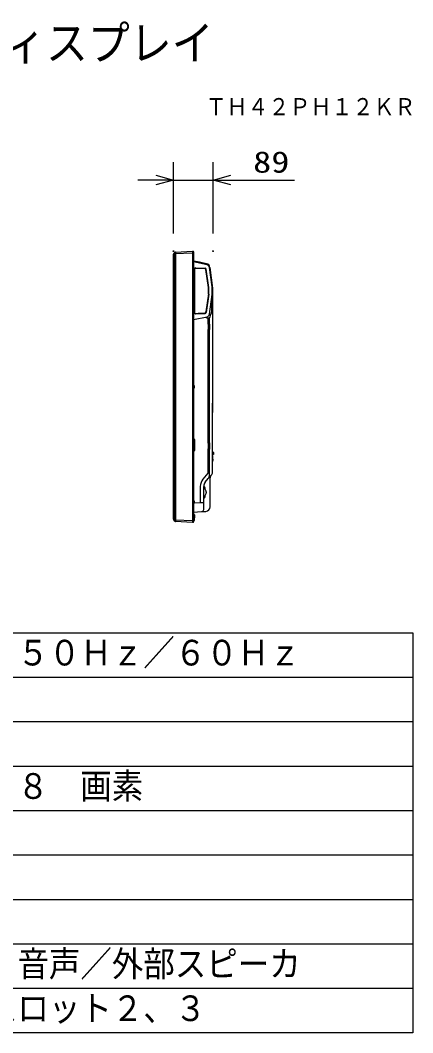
# Model space of a CAD drawing. Units: millimetres, scale not verified. Extents: x -63 to 63, y -57 to 57.
# Drawn here: x 18.3 to 62.5, y -56.5 to 57.4 of the extents above; entities that cross this region are included whole.
import ezdxf
from ezdxf.enums import TextEntityAlignment as Align

# ---------------------------------------------------------------- set-up
doc = ezdxf.new("R2010")
doc.units = ezdxf.units.MM
doc.header["$LTSCALE"] = 0.190236
doc.header["$PDMODE"] = 32
doc.header["$PDSIZE"] = 0.0951
for name, color, linetype in [('0-0_MOJI1', 2, 'Continuous'), ('0-1_TOUROKU', 1, 'Continuous'), ('0-2_WAKU', 1, 'Continuous'), ('0-3_GAIKEI', 1, 'Continuous'), ('0-4_Defpoints', 7, 'Continuous')]:
    doc.layers.add(name, color=color, linetype=linetype)
doc.styles.add('ＭＳ ゴシック', font='')
doc.styles.get('ＭＳ ゴシック').set_extended_font_data('MS Gothic')

# ---------------------------------------------------------------- blocks, each defined once
blk = doc.blocks.new('_OPEN30')
at = {"layer": '0-4_Defpoints'}
blk.add_line((0, 0), (-1, 0), dxfattribs=at)
blk.add_lwpolyline([(-1, 0.26795), (0, 0), (-1, -0.26795)], dxfattribs=at)

msp = doc.modelspace()

# ---------------------------------------------------------------- linework, layer by layer
at = {"layer": '0-2_WAKU', "color": 4}
for p, q in [((-62.5001, -11.5), (62.5001, -11.5)), ((62.5001, -11.5), (62.5001, -56.5001)), ((62.5001, -56.5001), (-62.5001, -56.5001))]:
    msp.add_line(p, q, dxfattribs=at)
at = {"layer": '0-2_WAKU'}
for p, q in [((-62.5001, -16.5), (62.5001, -16.5)), ((-62.5001, -21.5), (62.5001, -21.5)), ((-62.5001, -26.5), (62.5001, -26.5)), ((-62.5001, -31.5001), (62.5001, -31.5001)), ((-62.5001, -36.5001), (62.5001, -36.5001)), ((-62.5001, -41.5001), (62.5001, -41.5001)), ((-62.5001, -46.5001), (62.5001, -46.5001)), ((-62.5001, -51.5001), (62.5001, -51.5001))]:
    msp.add_line(p, q, dxfattribs=at)
at = {"layer": '0-3_GAIKEI', "color": 3}
for p, q in [((35.5563, 33.4102), (35.5563, 41.4102)), ((40.0063, 33.4102), (40.0063, 41.4102)), ((33.5563, 39.4102), (31.5563, 39.4102)), ((35.5563, 39.4102), (40.0063, 39.4102)), ((42.0063, 39.4102), (49.173, 39.4102))]:
    msp.add_line(p, q, dxfattribs=at)
at = {"layer": '0-3_GAIKEI', "color": 7}
for p, q in [((35.5563, 31.0217), (35.7106, 31.2678)), ((35.5563, 1.306), (35.5563, 31.0217)), ((35.7716, 31.3029), (35.7702, 31.3029)), ((35.7716, 31.3029), (37.7038, 31.4042)), ((37.7038, 31.4042), (37.7038, 31.4042)), ((37.7038, 31.4042), (37.7563, 31.4042)), ((37.7563, 31.2042), (37.7038, 31.2042)), ((37.8063, 31.2042), (37.8063, 1.1092)), ((38.0203, 30.257), (37.8063, 30.3025)), ((38.4903, 30.1571), (38.0203, 30.257)), ((39.4151, 29.9605), (38.4903, 30.1571)), ((39.6484, 29.4822), (39.6107, 29.7508)), ((39.6347, 29.5802), (39.9613, 27.2559)), ((39.6035, 24.326), (39.9059, 26.525)), ((39.9199, 26.7293), (39.9199, 27.1838)), ((39.9589, 27.2384), (39.9589, 13.2477)), ((37.8215, 23.7083), (39.3302, 24.0316)), ((39.6863, 2.6444), (39.6863, 5.9137)), ((35.7106, 1.0456), (35.564, 1.2795)), ((37.8063, 2.0714), (38.7244, 2.1195)), ((38.7296, 2.1198), (39.0169, 2.1348)), ((39.0169, 2.1348), (39.0955, 2.1389)), ((39.0955, 2.1389), (39.2125, 2.1451)), ((37.7038, 0.9092), (35.7702, 1.0105)), ((37.7038, 0.9092), (37.7038, 0.9092)), ((37.7563, 0.9092), (37.7038, 0.9092)), ((37.8063, 1.1092), (37.8063, 0.9592))]:
    msp.add_line(p, q, dxfattribs=at)
at = {"layer": '0-3_GAIKEI'}
for p, q in [((35.7106, 31.0686), (35.5563, 30.8225)), ((35.7106, 1.2448), (35.7106, 31.2678)), ((37.7038, 31.2045), (35.7106, 31.1)), ((35.7702, 31.3029), (35.7702, 1.2448)), ((37.7038, 31.4042), (37.7038, 0.9092)), ((39.3302, 29.8815), (37.8063, 30.208)), ((37.8963, 24.5126), (37.8963, 29.4019)), ((37.9413, 24.4539), (37.9413, 29.4607)), ((37.9931, 29.5106), (38.3508, 29.4982)), ((38.0516, 29.5519), (39.1046, 29.5151)), ((38.3508, 29.4982), (39.0595, 29.4617)), ((39.4796, 27.3198), (39.2028, 29.3322)), ((39.5311, 27.3269), (39.248, 29.3855)), ((39.9059, 27.3881), (39.6035, 29.5871)), ((39.4796, 26.5947), (39.2028, 24.5824)), ((39.5311, 26.5876), (39.248, 24.529)), ((39.4888, 26.7299), (39.4888, 27.1846)), ((39.5408, 26.7299), (39.5408, 27.1846)), ((39.8631, 24.7357), (39.8812, 26.3458)), ((37.9931, 24.4039), (38.3508, 24.4164)), ((38.0516, 24.3627), (39.1046, 24.3995)), ((38.343, 24.4279), (39.0595, 24.4529)), ((38.3508, 24.4164), (38.3505, 24.4252)), ((39.6847, 24.1701), (39.7671, 24.3043)), ((39.6107, 23.8585), (39.4151, 23.8585)), ((39.4151, 23.2092), (39.644, 23.2092)), ((39.4484, 23.2092), (39.4484, 22.6042)), ((39.6107, 23.2092), (39.6107, 23.9084)), ((39.644, 22.6042), (39.644, 23.2092)), ((39.4151, 22.6042), (39.4151, 9.7992)), ((39.644, 22.6042), (39.4151, 22.6042)), ((39.6107, 9.7992), (39.6107, 22.6042)), ((37.8063, 15.9817), (37.8403, 15.9817)), ((37.9026, 16.0281), (37.9026, 16.2853)), ((37.9419, 10.2342), (37.8063, 10.2342)), ((39.4151, 9.7992), (39.6913, 9.7992)), ((39.644, 9.1942), (39.4151, 9.1942)), ((39.4484, 9.7992), (39.4484, 9.1942)), ((39.6134, 6.2904), (39.6107, 9.1942)), ((39.644, 9.1942), (39.644, 9.7992)), ((39.6913, 9.1942), (39.644, 9.1942)), ((39.9688, 8.7917), (39.9613, 8.7917)), ((39.9613, 8.5217), (39.9688, 8.5217)), ((40.0112, 8.7905), (39.9688, 8.7942)), ((39.985, 8.0067), (39.9863, 8.0067)), ((39.9863, 8.0067), (39.9863, 7.8513)), ((40.0112, 8.7905), (40.0112, 8.5229)), ((40.0548, 8.7547), (40.0548, 8.5587)), ((39.9613, 7.8513), (39.985, 7.8513)), ((39.985, 7.8513), (39.9863, 7.8513)), ((39.1368, 5.4408), (39.4601, 5.8261)), ((39.4601, 5.8261), (39.8546, 6.2967)), ((38.9613, 3.1016), (38.9613, 4.9587)), ((38.9613, 4.9017), (39.0433, 4.8902)), ((39.0348, 4.8913), (38.9686, 4.9006)), ((39.0863, 4.8406), (39.0863, 4.7911)), ((39.0863, 4.7911), (39.0863, 4.7152)), ((39.0433, 3.6832), (38.9613, 3.6717)), ((38.9686, 3.6727), (39.0348, 3.682)), ((39.0863, 3.8582), (39.0863, 3.7822)), ((39.0863, 3.7822), (39.0863, 3.7327)), ((39.2363, 4.3417), (39.2363, 4.2317)), ((37.8063, 3.0217), (37.8403, 3.0217)), ((37.9026, 3.0681), (37.9026, 3.3252)), ((38.9613, 3.1016), (38.5653, 3.1016)), ((38.9613, 2.3691), (38.9613, 3.1016)), ((35.5563, 1.4909), (35.7106, 1.2448)), ((35.7716, 1.2102), (37.7038, 1.1089)), ((37.8188, 1.9385), (37.8063, 1.943)), ((37.8063, 1.5817), (37.8413, 1.5817)), ((37.8413, 1.6767), (37.8073, 1.6767)), ((37.8188, 1.9385), (37.8188, 1.6767)), ((37.8903, 1.7567), (37.8413, 1.7567)), ((37.8413, 1.4067), (37.8903, 1.4067)), ((37.8903, 1.4067), (37.8903, 1.7567)), ((37.9526, 1.4531), (37.9526, 1.7102)), ((38.7259, 2.1204), (38.7244, 2.1195)), ((38.7244, 2.1195), (38.7285, 2.1197)), ((38.7296, 2.1198), (38.7285, 2.1197)), ((37.7038, 1.1092), (37.7563, 1.1092)), ((37.7563, 0.9092), (37.7563, 1.1092)), ((37.8063, 1.1092), (37.7563, 1.1092)), ((37.8088, 1.0667), (37.8063, 1.0667)), ((37.8388, 1.0967), (37.8088, 1.0667))]:
    msp.add_line(p, q, dxfattribs=at)
at = {"layer": '0-3_GAIKEI', "color": 7}
for points in [[(37.8063, 31.3542), (37.8063, 31.2042), (37.7563, 31.2042)], [(39.9613, 27.2529), (39.9613, 27.2559), (39.8865, 27.7885)], [(39.9589, 27.2384), (39.959, 27.2386), (39.959, 27.2387), (39.9591, 27.2389), (39.9591, 27.2391), (39.9592, 27.2393), (39.9592, 27.2394), (39.9593, 27.2396), (39.9593, 27.2398), (39.9594, 27.24), (39.9595, 27.2401), (39.9595, 27.2403), (39.9596, 27.2405), (39.9596, 27.2407), (39.9597, 27.2409), (39.9597, 27.241), (39.9598, 27.2412), (39.9598, 27.2414), (39.9598, 27.2416), (39.9599, 27.2417), (39.9599, 27.2419), (39.96, 27.2421), (39.96, 27.2423), (39.9601, 27.2425), (39.9601, 27.2426), (39.9602, 27.2428), (39.9602, 27.243), (39.9602, 27.2432), (39.9603, 27.2434), (39.9603, 27.2435), (39.9604, 27.2437), (39.9604, 27.2439), (39.9604, 27.2441), (39.9605, 27.2443), (39.9605, 27.2445), (39.9605, 27.2446), (39.9606, 27.2448), (39.9606, 27.245), (39.9606, 27.2452), (39.9607, 27.2454)], [(39.9607, 27.2454), (39.9607, 27.2455), (39.9607, 27.2457), (39.9608, 27.2459), (39.9608, 27.2461), (39.9608, 27.2463), (39.9608, 27.2465), (39.9609, 27.2466), (39.9609, 27.2468), (39.9609, 27.247), (39.961, 27.2472), (39.961, 27.2474), (39.961, 27.2476), (39.961, 27.2477), (39.961, 27.2479), (39.9611, 27.2481), (39.9611, 27.2483), (39.9611, 27.2485), (39.9611, 27.2487), (39.9611, 27.2488), (39.9612, 27.249), (39.9612, 27.2492), (39.9612, 27.2494), (39.9612, 27.2496), (39.9612, 27.2498), (39.9612, 27.2499), (39.9612, 27.2501), (39.9613, 27.2503), (39.9613, 27.2505), (39.9613, 27.2507), (39.9613, 27.2509), (39.9613, 27.251), (39.9613, 27.2512), (39.9613, 27.2514), (39.9613, 27.2516), (39.9613, 27.2518), (39.9613, 27.252), (39.9613, 27.2522), (39.9613, 27.2523), (39.9613, 27.2525)], [(39.9613, 27.2525), (39.9613, 27.2527), (39.9613, 27.2529)], [(39.63, 24.5187), (39.6327, 24.5176), (39.629, 24.5114)], [(39.9613, 6.6054), (39.9613, 6.7022), (39.9613, 13.2477), (39.9613, 14.3157)], [(39.9613, 6.6036), (39.9613, 6.6036), (39.9613, 6.6037), (39.9613, 6.6037), (39.9613, 6.6037), (39.9613, 6.6038), (39.9613, 6.6038), (39.9613, 6.6039), (39.9613, 6.6039), (39.9613, 6.6039), (39.9613, 6.604), (39.9613, 6.604)], [(39.9613, 6.602), (39.9613, 6.602), (39.9613, 6.6021), (39.9613, 6.6021), (39.9613, 6.6021), (39.9613, 6.6022), (39.9613, 6.6022), (39.9613, 6.6023), (39.9613, 6.6023), (39.9613, 6.6023), (39.9613, 6.6024), (39.9613, 6.6024), (39.9613, 6.6025), (39.9613, 6.6025), (39.9613, 6.6026), (39.9613, 6.6026), (39.9613, 6.6026), (39.9613, 6.6027), (39.9613, 6.6027), (39.9613, 6.6028), (39.9613, 6.6028), (39.9613, 6.6028), (39.9613, 6.6029), (39.9613, 6.6029), (39.9613, 6.603), (39.9613, 6.603), (39.9613, 6.603), (39.9613, 6.6031), (39.9613, 6.6031), (39.9613, 6.6032), (39.9613, 6.6032), (39.9613, 6.6033), (39.9613, 6.6033), (39.9613, 6.6033), (39.9613, 6.6034), (39.9613, 6.6034), (39.9613, 6.6035), (39.9613, 6.6035), (39.9613, 6.6035), (39.9613, 6.6036)]]:
    msp.add_lwpolyline(points, dxfattribs=at)
at = {"layer": '0-3_GAIKEI'}
for points in [[(39.1339, 23.9896), (39.4151, 23.8585), (39.4151, 23.2092)], [(37.8403, 15.9817), (37.8403, 16.3317), (37.8063, 16.3317)], [(37.8063, 8.9792), (37.9419, 8.9792), (37.9419, 10.2342)], [(39.4151, 9.1942), (39.4151, 6.4264), (38.8577, 5.7622)], [(39.9688, 8.7942), (39.9688, 8.5192), (40.0112, 8.5229)], [(39.9838, 8.0067), (39.985, 8.0067), (39.985, 7.8513)], [(38.5653, 4.9587), (38.5653, 3.1016), (37.9017, 3.0668)], [(37.8403, 3.0217), (37.8403, 3.3717), (37.8063, 3.3717)], [(37.8688, 1.4067), (37.8688, 1.1267), (37.8388, 1.0967)], [(37.8413, 1.4067), (37.8413, 1.5817), (37.8413, 1.7567)], [(38.7261, 2.1206), (38.7262, 2.1206), (38.7263, 2.1206), (38.7263, 2.1205), (38.7264, 2.1205), (38.7265, 2.1205), (38.7265, 2.1205), (38.7266, 2.1204), (38.7267, 2.1204), (38.7267, 2.1204), (38.7268, 2.1203), (38.7269, 2.1203), (38.727, 2.1203), (38.727, 2.1203), (38.7271, 2.1202), (38.7272, 2.1202), (38.7273, 2.1202), (38.7273, 2.1202), (38.7274, 2.1202), (38.7275, 2.1201), (38.7275, 2.1201), (38.7276, 2.1201), (38.7277, 2.1201), (38.7278, 2.1201), (38.7278, 2.12), (38.7279, 2.12), (38.728, 2.12), (38.7281, 2.12), (38.7281, 2.12), (38.7282, 2.12), (38.7283, 2.1199), (38.7284, 2.1199), (38.7284, 2.1199), (38.7285, 2.1199), (38.7286, 2.1199), (38.7287, 2.1199), (38.7287, 2.1199), (38.7288, 2.1199), (38.7289, 2.1199), (38.729, 2.1199)], [(38.729, 2.1199), (38.729, 2.1199), (38.7291, 2.1198), (38.7292, 2.1198), (38.7293, 2.1198), (38.7293, 2.1198), (38.7294, 2.1198), (38.7295, 2.1198), (38.7296, 2.1198), (38.7297, 2.1198), (38.7297, 2.1198), (38.7298, 2.1198)]]:
    msp.add_lwpolyline(points, dxfattribs=at)
at = {"layer": '0-3_GAIKEI', "color": 7}
for centre, radius, start, end in [((35.7742, 31.228), 0.075, 93, 147.91402), ((37.7563, 31.3542), 0.05, 0, 90), ((39.3631, 29.716), 0.25, 8, 78), ((38.4201, 27.1838), 1.4998, 0.00167, 7.82879), ((38.4201, 26.7293), 1.4998, 352.17121, 359.99833), ((39.257, 24.3737), 0.3498, 282.08878, 352.17553), ((40.1823, 5.9151), 0.496, 141.07866, 180.16279), ((40.1863, 5.9137), 0.5, 179.33548, 180), ((39.4613, 6.6054), 0.5, 321.87125, 359.6918), ((39.4613, 6.6054), 0.5, 355.22575, 359.67054), ((39.4613, 6.6054), 0.5, 359.67054, 0), ((39.1863, 2.6444), 0.5, 273, 0), ((35.6063, 1.306), 0.05, 180, 212.08598), ((35.7742, 1.0854), 0.075, 212.08598, 267), ((37.7563, 0.9592), 0.05, 270, 0)]:
    msp.add_arc(centre, radius, start, end, dxfattribs=at)
at = {"layer": '0-3_GAIKEI'}
for centre, radius, start, end in [((39.257, 29.5395), 0.3498, 7.8245, 77.9112), ((38.0463, 29.4019), 0.15, 88, 180), ((37.9913, 29.4607), 0.05, 88, 180), ((39.0542, 29.3117), 0.15, 7.83046, 88), ((39.0994, 29.3651), 0.15, 7.83046, 88), ((38.4963, 27.1846), 0.9925, 0, 7.83046), ((38.4963, 26.7299), 0.9925, 352.16954, 0), ((38.4963, 27.1846), 1.0445, 0, 7.83046), ((38.4963, 26.7299), 1.0445, 352.16954, 0), ((38.0463, 24.5126), 0.15, 180, 272), ((37.9913, 24.4539), 0.05, 180, 272), ((39.0542, 24.6028), 0.15, 272, 352.16954), ((39.0994, 24.5494), 0.15, 272, 352.16954), ((40.1107, 23.9084), 0.5, 148.43491, 180), ((39.0713, 24.6855), 0.7934, 325.59099, 3.62562), ((37.8403, 16.2667), 0.065, 16.60155, 90), ((37.8403, 16.0467), 0.065, 270, 343.39845), ((37.4713, 16.1567), 0.45, 0, 16.60155), ((37.4713, 16.1567), 0.45, 343.39845, 0), ((39.8369, 8.3671), 0.13, 15.88085, 16.89551), ((39.0963, 8.1564), 0.9, 0, 15.88085), ((39.0963, 8.1564), 0.9, 344.11915, 0), ((39.9363, 8.0067), 0.0486, 0, 6.22291), ((39.9363, 8.0067), 0.05, 0, 11.2075), ((40.0068, 8.7407), 0.05, 16.25703, 85), ((40.0068, 8.5727), 0.05, 275, 343.74297), ((39.7188, 8.6567), 0.35, 0, 16.25703), ((39.7188, 8.6567), 0.35, 343.74297, 0), ((39.8369, 7.9457), 0.13, 343.10449, 344.11915), ((39.6863, 7.8513), 0.2986, 337.05787, 0), ((39.6863, 7.8513), 0.3, 336.44354, 0), ((40.2772, 4.7906), 1.7202, 145.60905, 174.39095), ((38.9375, 6.2561), 0.6768, 320.55717, 2.90935), ((39.7113, 4.9587), 0.75, 140, 180), ((39.0363, 4.8406), 0.05, 0, 82), ((39.1863, 4.7152), 0.1, 180, 223.76174), ((38.7963, 4.3417), 0.44, 0, 43.76174), ((39.0363, 3.7327), 0.05, 278, 0), ((39.1863, 3.8582), 0.1, 136.23826, 180), ((38.7963, 4.2317), 0.44, 316.23826, 0), ((37.8403, 3.3067), 0.065, 16.60155, 90), ((37.8403, 3.0867), 0.065, 270, 343.39845), ((37.4713, 3.1967), 0.45, 0, 16.60155), ((37.4713, 3.1967), 0.45, 343.39845, 0), ((38.7113, 2.3691), 0.25, 274.23679, 0), ((37.7668, 1.4406), 0.05, 16.25703, 37.82319), ((37.7668, 1.2727), 0.05, 322.17681, 343.74297), ((37.4788, 1.3567), 0.35, 0, 16.25703), ((37.4788, 1.3567), 0.35, 343.74297, 0), ((37.4924, 1.7317), 0.3864, 3.70971, 32.35843), ((37.8903, 1.6917), 0.065, 16.60155, 90), ((37.8903, 1.4717), 0.065, 270, 343.39845), ((37.5213, 1.5817), 0.45, 0, 16.60155), ((37.5213, 1.5817), 0.45, 343.39845, 0)]:
    msp.add_arc(centre, radius, start, end, dxfattribs=at)
at = {"layer": '0-3_GAIKEI', "color": 7}
msp.add_ellipse((39.7113, 6.6054), major_axis=(-0.25, 0), ratio=0.907341, start_param=3.13528758, end_param=3.14159265, dxfattribs=at)
at = {"layer": '0-3_GAIKEI'}
for centre, major_axis, ratio, start_param, end_param in [((36.1403, 1.0662), (-0.3003, 0.4353), 0.708426, 0.73887987, 1.22177701), ((36.1364, 1.0662), (-0.2691, 0.3979), 0.624016, 0.74489823, 1.30771471), ((33.8876, 1.1092), (3.8162, 0), 0.052408, 6.28181578, 6.28318531)]:
    msp.add_ellipse(centre, major_axis=major_axis, ratio=ratio, start_param=start_param, end_param=end_param, dxfattribs=at)
at = {"layer": '0-4_Defpoints'}
for p in [(40.0063, 39.4102), (35.5563, 31.4102), (40.0063, 31.4102)]:
    msp.add_point(p, dxfattribs=at)

# ---------------------------------------------------------------- block references
at = {"layer": '0-3_GAIKEI', "xscale": 2, "yscale": 2}
msp.add_blockref('_OPEN30', (35.5563, 39.4102), dxfattribs=at)
at = {"layer": '0-3_GAIKEI', "xscale": 2, "yscale": 2, "rotation": 180}
msp.add_blockref('_OPEN30', (40.0063, 39.4102), dxfattribs=at)

# ---------------------------------------------------------------- texts
at = {"layer": '0-0_MOJI1', "style": 'ＭＳ ゴシック', "width": 0.9}
for s, height, p in [('ハイビジョンプラズマディスプレイ', 3.848, (-35.5001, 51.7599)), ('ＡＣ１００Ｖ±１０％\u3000５０Ｈｚ／６０Ｈｚ', 2.887, (-21, -16.0551)), ('水平１０２４×垂直７６８\u3000画素', 2.887, (-21, -31.0552)), ('ビデオ・音声／Ｓ映像・音声／外部スピーカ', 2.887, (-21, -51.0552)), ('シリアル／ＰＣ／拡張スロット２、３', 2.887, (-21, -56.0552))]:
    msp.add_text(s, height=height, dxfattribs=at).set_placement(p, align=Align.BOTTOM_LEFT)
at = {"layer": '0-1_TOUROKU', "style": 'ＭＳ ゴシック', "width": 0.9}
msp.add_text('ＴＨ４２ＰＨ１２ＫＲ', height=1.925, dxfattribs=at).set_placement((39.1667, 46.13), align=Align.BOTTOM_LEFT)
at = {"layer": '0-3_GAIKEI', "color": 3, "style": 'ＭＳ ゴシック', "width": 1.25}
msp.add_text('89', height=2.406, dxfattribs=at).set_placement((44.5227, 39.5198), align=Align.BOTTOM_LEFT)

doc.saveas('drawing.dxf')
